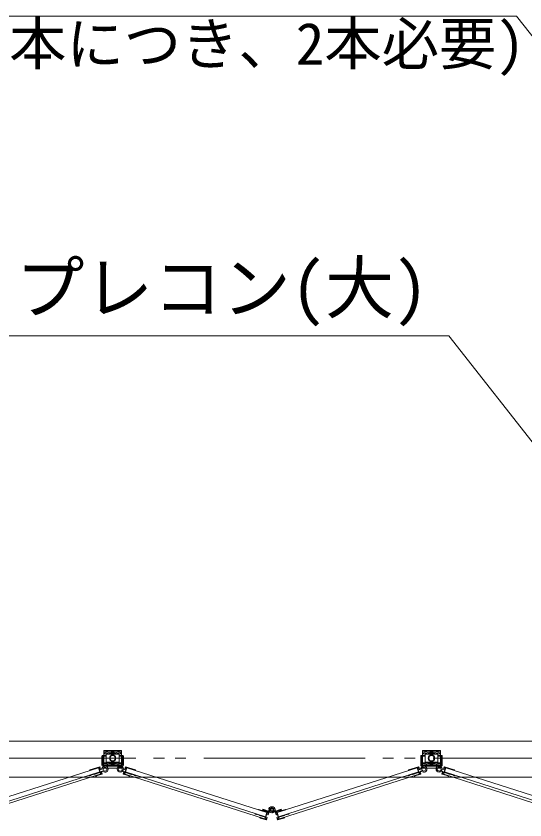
# Model space of a CAD drawing. Units: millimetres, scale not verified. Extents: x -12406 to 12406, y -8553 to 8553.
# Drawn here: x -945 to 475, y 4593 to 6835 of the extents above; entities that cross this region are included whole.
import ezdxf
from ezdxf.enums import TextEntityAlignment as Align

# ---------------------------------------------------------------- set-up
doc = ezdxf.new("R2010")
doc.units = ezdxf.units.MM
doc.header["$LTSCALE"] = 50
doc.linetypes.add('DOUBLE_CHAIN2', pattern=[12.8, 9, -1, 0.6, -0.6, 0.6, -1])
for name, color, linetype, lineweight in [('0-0_0', 7, 'Continuous', 9), ('0-3_CYG-117', 7, 'Continuous', 9), ('0-B_TEXT', 7, 'Continuous', 9), ('1-1_吊り車類', 7, 'Continuous', 9)]:
    doc.layers.add(name, color=color, linetype=linetype, lineweight=lineweight)
doc.styles.add('ＭＳ ゴシック', font='')
doc.styles.get('ＭＳ ゴシック').set_extended_font_data('MS Gothic')

msp = doc.modelspace()

# ---------------------------------------------------------------- linework, layer by layer
at = {"layer": '0-0_0', "linetype": 'DOUBLE_CHAIN2'}
msp.add_line((-10661.02, 4764.99), (1238.98, 4764.99), dxfattribs=at)
at = {"layer": '0-3_CYG-117'}
for p, q in [((1238.98, 4812.11), (-10661.02, 4812.11)), ((-739.06, 4730.62), (-739.37, 4731.57)), ((-715.25, 4738.24), (-739.06, 4730.62)), ((-711.43, 4741.04), (-739.05, 4732.2)), ((-711.5, 4726.53), (-715.25, 4738.24)), ((-708.66, 4720.92), (-714.3, 4738.55)), ((-708.73, 4721.12), (-714.21, 4738.26)), ((-711.18, 4739.48), (-714.05, 4738.56)), ((-711.58, 4739.03), (-713.95, 4738.28)), ((-710.61, 4735.21), (-711.83, 4739.02)), ((-708.89, 4734.77), (-710.8, 4740.72)), ((-708.09, 4733.91), (-706.41, 4734.45)), ((-642.54, 4733.91), (-644.22, 4734.45)), ((-641.97, 4720.92), (-636.33, 4738.55)), ((-641.74, 4734.77), (-639.83, 4740.72)), ((-641.74, 4734.77), (-640.79, 4734.46)), ((-639.19, 4739.46), (-640.79, 4734.46)), ((-638.77, 4739.12), (-640.02, 4735.21)), ((-639.21, 4741.04), (-611.59, 4732.2)), ((-639.19, 4739.46), (-636.33, 4738.55)), ((-639.13, 4726.53), (-635.38, 4738.24)), ((-639.01, 4740.97), (-636.15, 4740.05)), ((-638.77, 4739.12), (-636.39, 4738.35)), ((-611.57, 4730.62), (-611.26, 4731.57)), ((150.71, 4730.62), (150.41, 4731.57)), ((174.53, 4738.24), (150.71, 4730.62)), ((178.35, 4741.04), (150.73, 4732.2)), ((178.27, 4726.53), (174.53, 4738.24)), ((181.12, 4720.92), (175.47, 4738.55)), ((181.05, 4721.12), (175.56, 4738.26)), ((178.59, 4739.47), (175.73, 4738.56)), ((178.2, 4739.03), (175.83, 4738.28)), ((179.16, 4735.21), (177.95, 4739.02)), ((180.89, 4734.77), (178.98, 4740.72)), ((181.68, 4733.91), (183.37, 4734.45)), ((247.24, 4733.91), (245.56, 4734.45)), ((247.81, 4720.92), (253.45, 4738.55)), ((248.03, 4734.77), (249.94, 4740.72)), ((248.03, 4734.77), (248.99, 4734.46)), ((250.59, 4739.46), (248.99, 4734.46)), ((251.01, 4739.12), (249.75, 4735.21)), ((250.57, 4741.04), (278.19, 4732.2)), ((250.59, 4739.46), (253.45, 4738.55)), ((250.65, 4726.53), (254.4, 4738.24)), ((250.77, 4740.97), (253.62, 4740.05)), ((251.01, 4739.12), (253.39, 4738.35)), ((251.06, 4739.31), (253.45, 4738.55)), ((278.21, 4730.62), (278.51, 4731.57)), ((1238.98, 4712.11), (-10661.02, 4712.11)), ((-719.05, 4717.29), (-1099.55, 4595.54)), ((-711.5, 4726.53), (-740.08, 4717.39)), ((-739.62, 4715.95), (-740.08, 4717.39)), ((-727.87, 4720.24), (-736.44, 4717.5)), ((-727.87, 4720.24), (-727.24, 4719.91)), ((-711.52, 4724.95), (-727.24, 4719.91)), ((-723.43, 4716.2), (-722.97, 4714.78)), ((-719.05, 4717.29), (-723.33, 4715.91)), ((-718.21, 4716.3), (-721.54, 4715.23)), ((-710, 4720.19), (-719.05, 4717.29)), ((-704.88, 4720.56), (-718.21, 4716.3)), ((-709.68, 4720.81), (-710.9, 4724.62)), ((-705.81, 4721.84), (-708.66, 4720.92)), ((-706.45, 4727.15), (-707.41, 4726.84)), ((-705.81, 4721.84), (-707.41, 4726.84)), ((-704.55, 4721.19), (-706.45, 4727.15)), ((-706.27, 4728.2), (-704.58, 4728.74)), ((-646.08, 4721.19), (-644.18, 4727.15)), ((-644.37, 4728.2), (-646.05, 4728.74)), ((-645.76, 4720.56), (-632.43, 4716.3)), ((-644.83, 4721.84), (-643.23, 4726.84)), ((-644.83, 4721.84), (-641.97, 4720.92)), ((-644.18, 4727.15), (-643.23, 4726.84)), ((-640.96, 4720.81), (-639.74, 4724.62)), ((-640.63, 4720.19), (-251.09, 4595.54)), ((-639.13, 4726.53), (-610.55, 4717.39)), ((-639.11, 4724.95), (-623.39, 4719.91)), ((-632.43, 4716.3), (-629.09, 4715.23)), ((-631.59, 4717.29), (-627.3, 4715.91)), ((-627.21, 4716.2), (-627.66, 4714.78)), ((-622.76, 4720.24), (-623.39, 4719.91)), ((-622.76, 4720.24), (-614.19, 4717.5)), ((-611.01, 4715.95), (-610.55, 4717.39)), ((170.73, 4717.28), (-209.77, 4595.54)), ((178.27, 4726.53), (149.7, 4717.38)), ((150.16, 4715.95), (149.7, 4717.38)), ((161.91, 4720.24), (153.34, 4717.49)), ((161.91, 4720.24), (162.53, 4719.91)), ((178.25, 4724.95), (162.53, 4719.91)), ((166.35, 4716.2), (166.81, 4714.77)), ((170.73, 4717.28), (166.44, 4715.91)), ((171.57, 4716.3), (168.24, 4715.23)), ((179.78, 4720.18), (170.73, 4717.28)), ((184.91, 4720.56), (171.57, 4716.3)), ((180.1, 4720.81), (178.88, 4724.62)), ((183.97, 4721.84), (181.12, 4720.92)), ((183.33, 4727.15), (182.37, 4726.84)), ((183.97, 4721.84), (182.37, 4726.84)), ((185.23, 4721.19), (183.33, 4727.15)), ((183.51, 4728.2), (185.19, 4728.74)), ((243.69, 4721.19), (245.6, 4727.15)), ((245.41, 4728.2), (243.73, 4728.74)), ((244.02, 4720.56), (257.35, 4716.3)), ((244.95, 4721.84), (246.55, 4726.84)), ((244.95, 4721.84), (247.81, 4720.92)), ((245.6, 4727.15), (246.55, 4726.84)), ((248.82, 4720.81), (250.04, 4724.62)), ((249.14, 4720.18), (638.69, 4595.54)), ((250.65, 4726.53), (279.23, 4717.38)), ((250.67, 4724.95), (266.38, 4719.91)), ((257.35, 4716.3), (260.69, 4715.23)), ((258.19, 4717.28), (262.48, 4715.91)), ((262.57, 4716.2), (262.12, 4714.77)), ((267.01, 4720.24), (266.38, 4719.91)), ((267.01, 4720.24), (275.59, 4717.49)), ((278.77, 4715.95), (279.23, 4717.38)), ((-268.69, 4620.91), (-268.38, 4621.86)), ((-244.88, 4613.3), (-268.69, 4620.91)), ((-240.13, 4613.35), (-267.76, 4622.19)), ((-256.19, 4622.66), (-257.42, 4618.85)), ((-257.42, 4618.85), (-242.17, 4613.98)), ((-256.81, 4620.76), (-232.04, 4612.84)), ((-256.19, 4622.66), (-237.6, 4616.72)), ((-245.72, 4619.32), (-246.33, 4617.41)), ((-238.8, 4622.88), (-240.48, 4617.64)), ((-238.09, 4627.25), (-239.54, 4624.62)), ((-238.59, 4618.61), (-239.05, 4617.18)), ((-236.98, 4627.2), (-237.42, 4627.44)), ((-235.57, 4624), (-235.29, 4618.01)), ((-225.59, 4624.48), (-225.3, 4618.49)), ((-204.66, 4622.66), (-223.25, 4616.72)), ((-222.26, 4618.61), (-221.8, 4617.18)), ((-222.05, 4622.88), (-220.38, 4617.64)), ((-220.72, 4613.35), (-193.1, 4622.19)), ((-203.44, 4618.85), (-218.68, 4613.98)), ((-215.97, 4613.29), (-192.17, 4620.91)), ((-215.14, 4619.32), (-214.53, 4617.41)), ((-204.66, 4622.66), (-203.44, 4618.85)), ((-192.17, 4620.91), (-192.47, 4621.86)), ((-277.66, 4609.3), (-277.2, 4610.72)), ((-248.63, 4601.58), (-277.2, 4610.72)), ((-265.6, 4605.96), (-274.18, 4608.7)), ((-265.6, 4605.96), (-265.28, 4605.33)), ((-249.56, 4600.31), (-265.28, 4605.33)), ((-264.33, 4600.1), (-264.79, 4598.66)), ((-260.13, 4598.43), (-264.42, 4599.81)), ((-260.02, 4597.14), (-263.36, 4598.2)), ((-251.09, 4595.54), (-260.13, 4598.43)), ((-246.69, 4592.88), (-260.02, 4597.14)), ((-250.46, 4595.86), (-249.24, 4599.68)), ((-249.56, 4595.37), (-243.93, 4612.99)), ((-248.63, 4601.58), (-244.88, 4613.3)), ((-246.71, 4594.45), (-245.11, 4599.45)), ((-246.06, 4593.2), (-244.16, 4599.15)), ((-244.16, 4599.15), (-245.11, 4599.45)), ((-241.56, 4615.89), (-242.17, 4613.98)), ((-241.72, 4606.77), (-239.81, 4612.72)), ((-219.14, 4606.77), (-221.04, 4612.72)), ((-219.29, 4615.89), (-218.68, 4613.98)), ((-211.29, 4595.37), (-216.93, 4612.99)), ((-216.7, 4599.15), (-215.75, 4599.45)), ((-214.79, 4593.19), (-216.7, 4599.15)), ((-212.23, 4601.57), (-215.97, 4613.29)), ((-214.15, 4594.45), (-215.75, 4599.45)), ((-214.16, 4592.87), (-200.84, 4597.14)), ((-212.23, 4601.57), (-183.66, 4610.72)), ((-210.4, 4595.86), (-211.62, 4599.68)), ((-211.3, 4600.3), (-195.58, 4605.33)), ((-200.84, 4597.14), (-197.5, 4598.2)), ((-200.72, 4598.43), (-196.44, 4599.81)), ((-196.53, 4600.09), (-196.07, 4598.66)), ((-195.25, 4605.96), (-195.58, 4605.33)), ((-195.25, 4605.96), (-186.69, 4608.7)), ((-183.2, 4609.29), (-183.66, 4610.72)), ((-246.71, 4594.45), (-249.56, 4595.37)), ((-214.15, 4594.45), (-211.29, 4595.37))]:
    msp.add_line(p, q, dxfattribs=at)
for points in [[(-715.25, 4738.24), (-1105.76, 4613.3), (-1102.04, 4601.68), (-711.54, 4726.62)], [(-635.38, 4738.24), (-244.88, 4613.3), (-248.6, 4601.68), (-639.1, 4726.62)], [(174.53, 4738.24), (-215.97, 4613.3), (-212.25, 4601.68), (178.24, 4726.62)], [(254.4, 4738.24), (644.89, 4613.3), (641.18, 4601.68), (250.68, 4726.62)]]:
    msp.add_lwpolyline(points, close=True, dxfattribs=at)
for points in [[(-708.89, 4734.77), (-709.85, 4734.46), (-711.44, 4739.46)], [(-643.07, 4725.69), (-644.29, 4721.88), (-641.91, 4721.12), (-636.43, 4738.26)], [(180.89, 4734.77), (179.94, 4734.46), (178.34, 4739.46)], [(246.7, 4725.69), (245.49, 4721.88), (247.87, 4721.12), (253.35, 4738.26)], [(-736.44, 4717.5), (-736.76, 4716.87), (-739.62, 4715.95)], [(-707.57, 4725.69), (-706.34, 4721.88), (-708.73, 4721.12)], [(-614.19, 4717.5), (-613.87, 4716.87), (-611.01, 4715.95)], [(153.34, 4717.49), (153.01, 4716.87), (150.16, 4715.95)], [(182.22, 4725.69), (183.44, 4721.88), (181.05, 4721.12)], [(275.59, 4717.49), (275.91, 4716.87), (278.77, 4715.95)], [(-239.34, 4623.94), (-238.91, 4623.7), (-236.98, 4627.2)], [(-225.59, 4624.48), (-230.72, 4627.24), (-235.57, 4624)], [(-225.3, 4618.49), (-230.15, 4615.26), (-235.29, 4618.01)], [(-204.05, 4620.76), (-219.29, 4615.89), (-228.81, 4612.84)], [(-274.18, 4608.7), (-274.8, 4608.38), (-277.66, 4609.3)], [(-241.72, 4606.77), (-242.67, 4607.07), (-241.07, 4612.07), (-243.93, 4612.99)], [(-219.14, 4606.77), (-218.18, 4607.07), (-219.78, 4612.07), (-216.93, 4612.99)], [(-186.69, 4608.7), (-186.06, 4608.38), (-183.2, 4609.29)]]:
    msp.add_lwpolyline(points, dxfattribs=at)
for centre, radius in [((-696.71, 4734.41), 5.5), ((-653.96, 4734.47), 8.5), ((-653.99, 4734.41), 5.5), ((-653.96, 4734.47), 5.5), ((193.07, 4734.41), 5.5), ((235.82, 4734.47), 8.5), ((235.79, 4734.41), 5.5), ((235.82, 4734.47), 5.5), ((-230.44, 4621.23), 8.5), ((-230.44, 4621.23), 5), ((-230.44, 4621.23), 4.5), ((-230.44, 4621.23), 3)]:
    msp.add_circle(centre, radius, dxfattribs=at)
for centre, radius, start, end in [((-738.89, 4731.73), 0.5, 107.743, 197.743), ((-711.01, 4740.58), 0.5, 17.638, 107.638), ((-708.7, 4735.82), 2, 197.743, 287.743), ((-707.02, 4736.36), 2, 287.743, 349.306), ((-696.68, 4734.47), 8.5, 226.85, 169.745), ((-643.61, 4736.36), 2, 190.694, 252.257), ((-641.93, 4735.82), 2, 252.257, 342.257), ((-639.36, 4740.57), 0.5, 72.257, 162.257), ((-611.74, 4731.73), 0.5, 342.257, 72.257), ((150.88, 4731.73), 0.5, 107.743, 197.743), ((178.76, 4740.57), 0.5, 17.638, 107.638), ((181.07, 4735.82), 2, 197.743, 287.743), ((182.75, 4736.36), 2, 287.743, 349.306), ((193.1, 4734.47), 8.5, 226.85, 169.745), ((246.17, 4736.36), 2, 190.694, 252.257), ((247.85, 4735.82), 2, 252.257, 342.257), ((250.42, 4740.57), 0.5, 72.257, 162.257), ((278.04, 4731.73), 0.5, 342.257, 72.257), ((-722, 4716.66), 1.5, 197.743, 287.743), ((-711.38, 4724.47), 0.5, 17.743, 107.743), ((-710.15, 4720.66), 0.5, 287.743, 17.743), ((-705.66, 4726.3), 2, 107.743, 197.743), ((-705.02, 4721.04), 0.5, 287.743, 17.743), ((-703.98, 4726.84), 2, 46.18, 107.743), ((-646.66, 4726.84), 2, 72.257, 133.82), ((-645.61, 4721.04), 0.5, 162.257, 252.257), ((-644.98, 4726.3), 2, 342.257, 72.257), ((-640.48, 4720.66), 0.5, 162.257, 252.257), ((-639.26, 4724.47), 0.5, 72.257, 162.257), ((-628.63, 4716.66), 1.5, 252.257, 342.257), ((167.78, 4716.66), 1.5, 197.743, 287.743), ((178.41, 4724.47), 0.5, 17.743, 107.743), ((179.62, 4720.66), 0.5, 287.743, 17.743), ((184.12, 4726.3), 2, 107.743, 197.743), ((184.75, 4721.04), 0.5, 287.743, 17.743), ((185.8, 4726.84), 2, 46.18, 107.743), ((243.12, 4726.84), 2, 72.257, 133.82), ((244.17, 4721.04), 0.5, 162.257, 252.257), ((244.8, 4726.3), 2, 342.257, 72.257), ((249.3, 4720.66), 0.5, 162.257, 252.257), ((250.51, 4724.47), 0.5, 72.257, 162.257), ((261.14, 4716.66), 1.5, 252.257, 342.257), ((-267.91, 4621.71), 0.5, 72.257, 162.257), ((-239.1, 4624.38), 0.5, 151.243, 241.243), ((-237.66, 4627.01), 0.5, 61.243, 151.243), ((-192.95, 4621.71), 0.5, 17.743, 107.743), ((-262.9, 4599.64), 1.5, 162.257, 252.257), ((-250.94, 4596.01), 0.5, 252.257, 342.257), ((-249.72, 4599.82), 0.5, 342.257, 72.257), ((-240.29, 4612.88), 0.5, 342.257, 72.257), ((-220.56, 4612.88), 0.5, 107.743, 197.743), ((-211.14, 4599.82), 0.5, 107.743, 197.743), ((-209.93, 4596.01), 0.5, 197.743, 287.743), ((-197.95, 4599.64), 1.5, 287.743, 17.743), ((-246.53, 4593.35), 0.5, 252.257, 342.257), ((-214.32, 4593.35), 0.5, 197.743, 287.743)]:
    msp.add_arc(centre, radius, start, end, dxfattribs=at)
at = {"layer": '0-B_TEXT'}
for p, q in [((-1353.74, 6834.57), (451.63, 6834.57)), ((1104.07, 6003.93), (451.63, 6834.57)), ((-1073.1, 5942.77), (262.98, 5942.77)), ((915.41, 5112.12), (262.98, 5942.77))]:
    msp.add_line(p, q, dxfattribs=at)
at = {"layer": '1-1_吊り車類'}
for p, q in [((-653.21, 4784.41), (-697.21, 4784.41)), ((-693.21, 4775.91), (-657.21, 4775.91)), ((-693.21, 4775.91), (-693.21, 4753.91)), ((-684.21, 4776.91), (-666.2, 4776.91)), ((-684.21, 4775.91), (-684.21, 4776.91)), ((-681.21, 4777.41), (-670.2, 4777.41)), ((-680.21, 4776.91), (-680.21, 4777.41)), ((-680.21, 4775.91), (-680.21, 4776.91)), ((-670.2, 4776.91), (-670.2, 4777.41)), ((-670.2, 4775.91), (-670.2, 4776.91)), ((-666.2, 4775.91), (-666.2, 4776.91)), ((-657.21, 4753.91), (-657.21, 4775.91)), ((-650.2, 4781.41), (-650.2, 4777.41)), ((236.57, 4784.41), (192.57, 4784.41)), ((196.57, 4775.91), (232.57, 4775.91)), ((196.57, 4775.91), (196.57, 4753.91)), ((205.57, 4776.91), (223.57, 4776.91)), ((205.57, 4775.91), (205.57, 4776.91)), ((208.57, 4777.41), (219.57, 4777.41)), ((209.57, 4776.91), (209.57, 4777.41)), ((209.57, 4775.91), (209.57, 4776.91)), ((219.57, 4776.91), (219.57, 4777.41)), ((219.57, 4775.91), (219.57, 4776.91)), ((223.57, 4775.91), (223.57, 4776.91)), ((232.57, 4753.91), (232.57, 4775.91)), ((239.57, 4781.41), (239.57, 4777.41)), ((-705.21, 4745.21), (-705.21, 4770.61)), ((-702.9, 4772.91), (-695.2, 4772.91)), ((-702.9, 4770.61), (-695.2, 4770.61)), ((-702.9, 4770.61), (-702.9, 4745.21)), ((-695.2, 4770.61), (-695.2, 4772.91)), ((-693.21, 4753.91), (-657.21, 4753.91)), ((-684.21, 4753.91), (-684.21, 4752.91)), ((-684.21, 4752.91), (-666.2, 4752.91)), ((-680.21, 4753.91), (-680.21, 4752.91)), ((-680.21, 4752.41), (-680.21, 4752.91)), ((-670.2, 4753.91), (-670.2, 4752.91)), ((-670.2, 4752.41), (-670.2, 4752.91)), ((-666.2, 4753.91), (-666.2, 4752.91)), ((-647.5, 4772.91), (-655.21, 4772.91)), ((-655.21, 4770.61), (-655.21, 4772.91)), ((-647.5, 4770.61), (-655.21, 4770.61)), ((-647.5, 4770.61), (-647.5, 4745.21)), ((-645.2, 4745.21), (-645.2, 4770.61)), ((184.57, 4745.21), (184.57, 4770.61)), ((186.88, 4772.91), (194.58, 4772.91)), ((186.88, 4770.61), (194.58, 4770.61)), ((186.88, 4770.61), (186.88, 4745.21)), ((194.58, 4770.61), (194.58, 4772.91)), ((196.57, 4753.91), (232.57, 4753.91)), ((205.57, 4753.91), (205.57, 4752.91)), ((205.57, 4752.91), (223.57, 4752.91)), ((209.57, 4753.91), (209.57, 4752.91)), ((209.57, 4752.41), (209.57, 4752.91)), ((219.57, 4753.91), (219.57, 4752.91)), ((219.57, 4752.41), (219.57, 4752.91)), ((223.57, 4753.91), (223.57, 4752.91)), ((242.27, 4772.91), (234.57, 4772.91)), ((234.57, 4770.61), (234.57, 4772.91)), ((242.27, 4770.61), (234.57, 4770.61)), ((242.27, 4770.61), (242.27, 4745.21)), ((244.57, 4745.21), (244.57, 4770.61)), ((-702.9, 4745.21), (-647.5, 4745.21)), ((-702.9, 4742.91), (-647.5, 4742.91)), ((-653.21, 4745.41), (-697.21, 4745.41)), ((-681.21, 4752.41), (-670.2, 4752.41)), ((-650.2, 4748.41), (-650.2, 4752.41)), ((186.88, 4745.21), (242.27, 4745.21)), ((186.88, 4742.91), (242.27, 4742.91)), ((236.57, 4745.41), (192.57, 4745.41)), ((208.57, 4752.41), (219.57, 4752.41)), ((239.57, 4748.41), (239.57, 4752.41))]:
    msp.add_line(p, q, dxfattribs=at)
at = {"layer": '1-1_吊り車類', "linetype": 'DOUBLE_CHAIN2'}
for p, q in [((-697.21, 4784.41), (-685.51, 4780.51)), ((-697.21, 4779.48), (-697.21, 4777.41)), ((-695.34, 4780.94), (-685.21, 4777.41)), ((-684.88, 4780.41), (-665.53, 4780.41)), ((-679.2, 4781.41), (-671.2, 4781.41)), ((-678.21, 4780.41), (-678.21, 4777.41)), ((-672.21, 4780.41), (-672.21, 4777.41)), ((-655.07, 4780.94), (-665.21, 4777.41)), ((-653.21, 4784.41), (-664.9, 4780.51)), ((-653.21, 4779.52), (-653.21, 4777.41)), ((192.57, 4784.41), (204.27, 4780.51)), ((192.57, 4779.48), (192.57, 4777.41)), ((194.44, 4780.94), (204.57, 4777.41)), ((204.9, 4780.41), (224.25, 4780.41)), ((210.57, 4781.41), (218.57, 4781.41)), ((211.57, 4780.41), (211.57, 4777.41)), ((217.57, 4780.41), (217.57, 4777.41)), ((234.7, 4780.94), (224.57, 4777.41)), ((236.57, 4784.41), (224.88, 4780.51)), ((236.57, 4779.52), (236.57, 4777.41)), ((-697.21, 4750.34), (-697.21, 4752.41)), ((-697.21, 4745.41), (-685.51, 4749.31)), ((-695.34, 4748.89), (-685.21, 4752.41)), ((-684.88, 4749.41), (-665.53, 4749.41)), ((-679.2, 4748.41), (-671.2, 4748.41)), ((-678.21, 4749.41), (-678.21, 4752.41)), ((-672.21, 4749.41), (-672.21, 4752.41)), ((-655.07, 4748.89), (-665.21, 4752.41)), ((-653.21, 4745.41), (-664.9, 4749.31)), ((-653.21, 4750.31), (-653.21, 4752.41)), ((192.57, 4750.34), (192.57, 4752.41)), ((192.57, 4745.41), (204.27, 4749.31)), ((194.44, 4748.89), (204.57, 4752.41)), ((204.9, 4749.41), (224.25, 4749.41)), ((210.57, 4748.41), (218.57, 4748.41)), ((211.57, 4749.41), (211.57, 4752.41)), ((217.57, 4749.41), (217.57, 4752.41)), ((234.7, 4748.89), (224.57, 4752.41)), ((236.57, 4745.41), (224.88, 4749.31)), ((236.57, 4750.31), (236.57, 4752.41))]:
    msp.add_line(p, q, dxfattribs=at)
at = {"layer": '1-1_吊り車類'}
for points in [[(-700.2, 4786.91), (-650.2, 4786.91), (-650.2, 4736.91), (-700.2, 4736.91)], [(189.57, 4786.91), (239.57, 4786.91), (239.57, 4736.91), (189.57, 4736.91)]]:
    msp.add_lwpolyline(points, close=True, dxfattribs=at)
for points in [[(-700.2, 4781.41), (-700.2, 4777.41), (-650.2, 4777.41)], [(189.57, 4781.41), (189.57, 4777.41), (239.57, 4777.41)], [(-700.2, 4748.41), (-700.2, 4752.41), (-650.2, 4752.41)], [(189.57, 4748.41), (189.57, 4752.41), (239.57, 4752.41)]]:
    msp.add_lwpolyline(points, dxfattribs=at)
for centre, radius in [((-675.2, 4764.91), 9), ((-675.2, 4764.91), 8.5), ((-675.2, 4764.91), 7.5), ((214.57, 4764.91), 9), ((214.57, 4764.91), 8.5), ((214.57, 4764.91), 7.5)]:
    msp.add_circle(centre, radius, dxfattribs=at)
for centre, radius, start, end in [((-697.21, 4781.41), 3, 90, 180), ((-653.21, 4781.41), 3, 0, 90), ((192.57, 4781.41), 3, 90, 180), ((236.57, 4781.41), 3, 0, 90), ((-702.9, 4770.61), 2.3, 90, 180), ((-647.5, 4770.61), 2.3, 0, 90), ((186.88, 4770.61), 2.3, 90, 180), ((242.27, 4770.61), 2.3, 0, 90), ((-702.9, 4745.21), 2.3, 180, 270), ((-697.21, 4748.41), 3, 180, 270), ((-653.21, 4748.41), 3, 270, 0), ((-647.5, 4745.21), 2.3, 270, 0), ((186.88, 4745.21), 2.3, 180, 270), ((192.57, 4748.41), 3, 180, 270), ((236.57, 4748.41), 3, 270, 0), ((242.27, 4745.21), 2.3, 270, 0)]:
    msp.add_arc(centre, radius, start, end, dxfattribs=at)
at = {"layer": '1-1_吊り車類', "linetype": 'DOUBLE_CHAIN2'}
for centre, radius, start, end in [((-695.7, 4779.48), 1.5, 75.75, 180), ((-684.88, 4782.41), 2, 251.565, 270), ((-679.2, 4780.41), 1, 90, 180), ((-671.2, 4780.41), 1, 0, 90), ((-670.44, 4779.41), 2, 270, 283.24), ((-665.53, 4782.41), 2, 270, 288.435), ((-654.7, 4779.52), 1.5, 0, 103.24), ((194.07, 4779.48), 1.5, 75.75, 180), ((204.9, 4782.41), 2, 251.565, 270), ((210.57, 4780.41), 1, 90, 180), ((218.57, 4780.41), 1, 0, 90), ((219.34, 4779.41), 2, 270, 283.24), ((224.25, 4782.41), 2, 270, 288.435), ((235.07, 4779.52), 1.5, 0, 103.24), ((-695.7, 4750.34), 1.5, 180, 284.25), ((-684.88, 4747.41), 2, 90, 108.435), ((-679.2, 4749.41), 1, 180, 270), ((-671.2, 4749.41), 1, 270, 0), ((-670.44, 4750.41), 2, 76.76, 90), ((-665.53, 4747.41), 2, 71.565, 90), ((-654.7, 4750.31), 1.5, 256.76, 0), ((194.07, 4750.34), 1.5, 180, 284.25), ((204.9, 4747.41), 2, 90, 108.435), ((210.57, 4749.41), 1, 180, 270), ((218.57, 4749.41), 1, 270, 0), ((219.34, 4750.41), 2, 76.76, 90), ((224.25, 4747.41), 2, 71.565, 90), ((235.07, 4750.31), 1.5, 256.76, 0)]:
    msp.add_arc(centre, radius, start, end, dxfattribs=at)

# ---------------------------------------------------------------- texts
at = {"layer": '0-B_TEXT', "style": 'ＭＳ ゴシック'}
for s, height, p in [('(柱1本につき、2本必要)', 117.3, (-1283.92, 6663.49)), ('プレコン(大)', 140.8, (-946.25, 5964.56))]:
    msp.add_text(s, height=height, dxfattribs=at).set_placement(p, align=Align.BOTTOM_LEFT)

doc.saveas('drawing.dxf')
